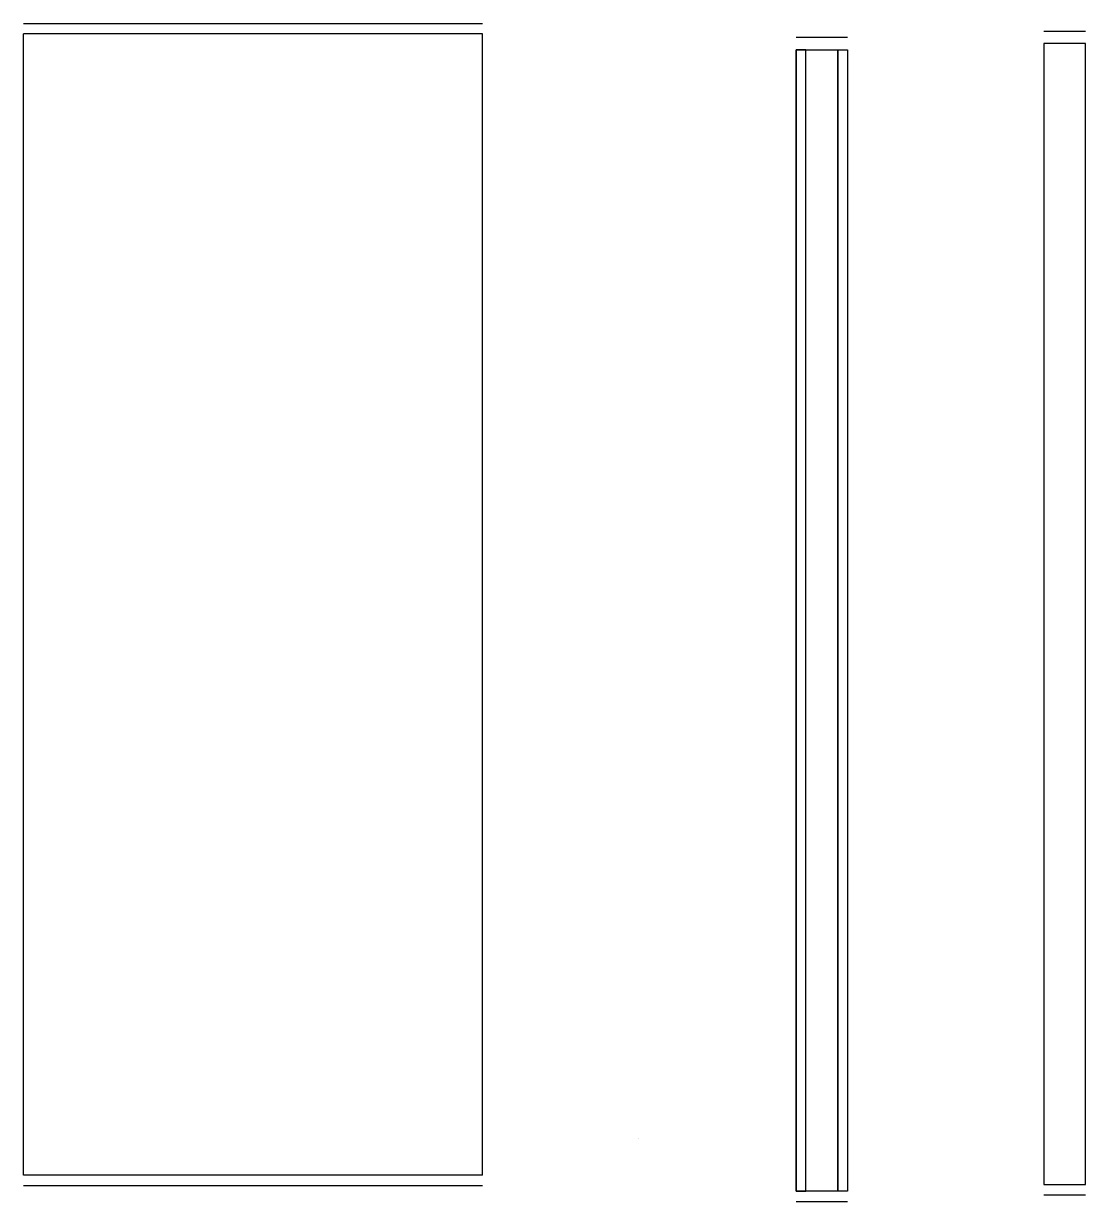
# Model space of a CAD drawing. Header units: inches. Extents: x 107967 to 757940, y -1505 to 368711.
# Drawn here: x 280417 to 345296, y 144597 to 216568 of the extents above; entities that cross this region are included whole.
import ezdxf

# ---------------------------------------------------------------- set-up
doc = ezdxf.new("R2010")
doc.units = ezdxf.units.IN
doc.header["$MEASUREMENT"] = 0
doc.layers.add('_P11_製品', color=4, linetype='Continuous')
doc.layers.add('_製品', color=4, linetype='Continuous')

# ---------------------------------------------------------------- blocks, each defined once
blk = doc.blocks.new('P11_NE_FRONT_VIEW')
at = {"layer": '_P11_製品'}
for p, q in [((0, 25), (0, 2770)), ((1104, 25), (1104, 2770))]:
    blk.add_line(p, q, dxfattribs=at)
for points in [[(1104, 25), (0, 25)], [(0, 0), (1104, 0)]]:
    blk.add_lwpolyline(points, dxfattribs=at)
at = {"layer": '_製品'}
for points in [[(0, 2795), (1104, 2795)], [(1104, 2770), (0, 2770)]]:
    blk.add_lwpolyline(points, dxfattribs=at)
blk = doc.blocks.new('*U270')
at = {"layer": '_P11_製品'}
for p, q in [((-23, 2770), (-23, 25)), ((-123, 0), (0, 0))]:
    blk.add_line(p, q, dxfattribs=at)
for points in [[(-123, 2770), (-23, 2770), (-23, 25), (-123, 25)], [(-100, 2770), (-123, 2770), (-123, 25), (-100, 25), (-100, 2770)], [(-23, 2770), (0, 2770), (0, 25), (-23, 25), (-23, 2770)]]:
    blk.add_lwpolyline(points, close=True, dxfattribs=at)
at = {"layer": '_製品'}
blk.add_line((0, 2800), (-123, 2800), dxfattribs=at)
blk = doc.blocks.new('*U251')
at = {"layer": '_P11_製品'}
for p, q in [((0, 2800), (100, 2800)), ((100, 0), (0, 0))]:
    blk.add_line(p, q, dxfattribs=at)
blk.add_lwpolyline([(100, 2770), (0, 2770), (0, 25), (100, 25)], close=True, dxfattribs=at)
blk = doc.blocks.new('*U299')
at = {"layer": '_製品'}
blk.add_lwpolyline([(0, 2795), (10, 2795)], dxfattribs=at)

msp = doc.modelspace()

# ---------------------------------------------------------------- block references
at = {"xscale": 25.4, "yscale": 25.4, "zscale": 25.4}
for name, p in [('P11_NE_FRONT_VIEW', (280417, 145575)), ('*U251', (342756, 144989)), ('*U270', (330752, 144597))]:
    msp.add_blockref(name, p, dxfattribs=at)
msp.add_blockref('*U299', (317983, 145662))

doc.saveas('drawing.dxf')
